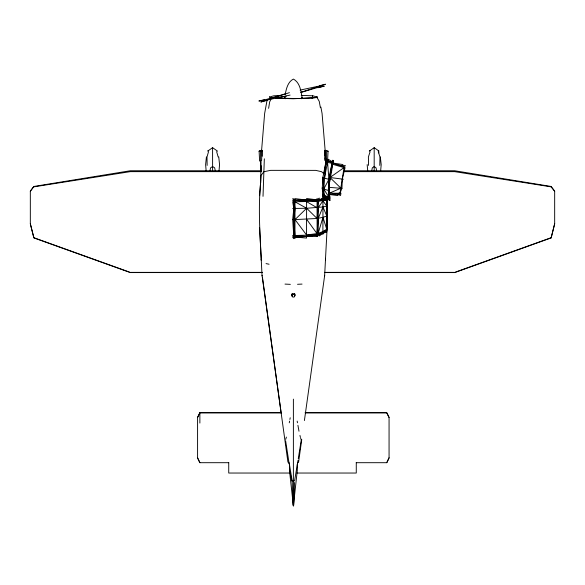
<?xml version="1.0" encoding="UTF-8"?>
<svg xmlns="http://www.w3.org/2000/svg" width="585" height="585" viewBox="0 0 585 585"><rect width="100%" height="100%" fill="white"/><g stroke="black" fill="none" stroke-linecap="round" stroke-linejoin="round"><path stroke-width="0.88" d="M297.312 464.285L297.312 470.311L293.385 505.923L289.458 470.311L289.436 464.285M327.088 199.083L326.796 200.224L317.063 201.313L292.683 201.81L293.816 208.487L292.69 219.594L293.743 235.623L294.95 237.049L306.555 238.066L306.613 198.512L317.063 199.851L326.796 198.885L326.722 231.982C316.156 235.682 304.968 237.086 293.736 237.108L292.617 237.049L293.728 238.702L293.787 198.637L295.008 200.297L294.942 238.643L292.624 235.558L317.107 234.907L318.24 233.159L322.949 217.335L322.942 197.847L326.796 198.885M322.876 234.431L322.949 217.335L326.788 216.026L327.037 199.317L327.008 226.914M326.569 160.604L326.62 150.469L324.865 150.338L324.595 152.319M297.999 460.417L294.621 480.658L293.385 481.404L292.142 480.658L289.224 463.079M322.861 182.6L322.92 177.299L326.437 159.076L327.878 160.831L333.333 163.595L332.697 160.217L332.126 163.31C329.121 175.339 327.344 187.756 329.062 200.121L322.781 195.748L322.262 187.997L322.92 177.299L323.461 177.292M260.661 182.564L261.005 160.941M262.212 156.268L262 150.338L261.612 160.561M326.788 216.026L326.796 200.224L322.942 199.397L318.291 201.203L317.07 207.726L317.136 236.581L306.562 236.472L294.957 235.558L293.809 219.624L295.037 208.465L293.802 201.825L292.683 200.297L317.063 199.851L319.286 198.059L319.293 199.602L318.291 201.203L318.24 233.159L319.366 234.278L319.381 235.938L326.73 230.431L326.788 216.026L322.957 206.966L306.635 208.26L292.697 208.465M379.797 165.401L379.972 156.97L378.239 151.669L379.022 151.076L374.181 147.669L369.34 151.076L370.064 150.601M264.332 158.82L263.023 196.348M325.494 258.307L325.428 260.325L327.147 227.814L327.147 199.046M293.743 505.162L294.533 482.523M341.962 188.348L342.291 179.017L344.009 167.639L345.165 166.915L332.785 163.018L342.898 164.553L342.62 166.023L344.009 167.639L345.018 167.961L342.291 179.017L339.98 193.138L338.13 194.322L329.428 194.505L337.852 195.58L338.13 194.322L341.106 193.269L329.392 193.189L329.231 187.375L341.962 188.348L339.98 193.138L329.428 194.505M327.651 159.281L328.061 151.149L326.62 150.469M324.616 276.032L325.494 259.44M322.986 197.24L322.781 195.748L324.514 198.673L323.768 189.094L325.947 162.103L332.126 163.31C329.947 175.529 327.117 187.917 329.538 200.267L328.931 198.469L322.686 194.315L323.191 194.169M259.645 195.697L261.115 175.273L263.974 171.712L270.57 170.352L315.812 170.381L321.64 171.712L323.578 173.518M329.626 181.993L329.889 178.396M261.605 150.221L264.639 113.483L267.001 100.591M219.039 170.769L219.543 164.582L218.753 156.919M260.42 165.014L260.72 170.937L261.093 166.608M262 150.338L260.544 150.469L260.72 170.937L261.166 165.723M380.652 170.769L381.201 164.582L380.316 156.919M260.661 182.425C258.161 207.631 259.937 233.042 261.21 258.263L261.268 260.281L259.608 227.814M206.417 156.919L205.627 164.582L206.132 170.769M292.69 219.594L295.023 219.587L306.562 235.009L316.997 233.59L318.298 218.242L322.957 206.966L326.796 206.103L327.073 203.982M330.269 200.399L328.807 196.991L323.768 189.094L328.902 179.383L327.578 162.301L326.211 160.751L333.64 162.103L333.179 160.319L332.602 163.42C332.046 175.003 326.364 187.39 330.137 198.754L324.39 197.043L322.686 194.315M326.766 228.925L327.066 226.6L327.066 228.26M260.72 170.937L261.078 168.326M301.75 439.503L298.591 462.084L297.948 462.815M304.405 420.542L324.69 275.294M327.044 213.086L326.737 229.203L322.891 231.543L317.136 236.581M298.277 458.647L301.253 440.022L300.566 437.821M268.61 108.335L269.67 101.849L270.862 99.516M324.046 173.716L324.339 171.931M324.631 170.14L325.947 162.103M284.602 98.192L284.873 96.569M285.268 94.141C286.336 88.62 287.886 81.82 293.392 79.077C300.149 82.624 301.019 91.531 302.182 98.192L301.516 98.748M289.275 422.809L289.582 421.127M289.889 419.445L290.197 417.763M324.609 152.356L324.865 150.338L325.158 160.509L325.56 160.509L325.925 164.853M330.108 179.668L324.404 178.132L328.148 159.237L332.426 161.818L332.602 163.42L329.37 179.507L328.741 190.586L330.02 197.277L324.273 195.573L322.262 187.997L322.796 187.902M371.819 170.337L372.316 167.873L374.181 166.498L376.038 167.866L376.557 170.337M210.022 170.337L210.556 167.88L212.611 166.491L214.658 167.866L215.192 170.337M324.397 272.581L454.706 272.581L551.136 237.905L554.668 223.682M551.136 237.905L554.668 223.887L554.668 191.09L551.136 186.461L454.706 170.754L344.441 170.754M312.105 98.412L312.785 95.801L316.229 96.759L315.834 97.549L313.129 97.922L297.926 98.558L277.37 98.112M208.531 151.669L207.002 156.97L207.141 165.401M285.721 439.291L286.401 437.09M327.929 151.552L328.061 151.149M370.13 151.669L368.389 156.97L368.565 165.401M293.385 505.923L293.56 480.687M261.744 151.727L262.299 150.338M291.886 295.71L292.325 293.919L291.886 295.71L292.325 296.734L293.392 297.158L294.452 296.734L294.898 295.71L294.452 293.919L294.898 295.71M291.601 294.906L292.127 293.685M281.604 412.615L199.873 412.615L197.584 417.39L197.584 458.011L199.873 462.698L228.728 462.698M320.404 107.728L319.242 101.344L317.048 97.571L317.465 96.752L316.463 96.401M389.062 457.748L386.773 462.698L356.272 462.698M386.773 462.698L389.062 458.011L389.062 417.39L386.773 412.615L305.187 412.615M197.584 417.507L199.873 412.915L281.604 412.915M261.517 170.754L130.294 170.754L33.864 186.461L30.332 191.09L30.332 223.887L33.864 237.905L130.294 272.581L262.431 272.581M30.332 191.295L33.864 186.461M269.517 96.393L269.546 97.549L271.659 97.958M326.796 206.103L322.949 200.801L318.306 207.565L317.063 218.483L306.635 208.26L295.023 219.587L317.063 218.483L322.949 217.335L326.737 229.203L327 226.497L326.73 230.431L316.997 233.59L306.635 219.28M259.608 161.087L259.111 151.149L260.544 150.469M259.404 151.149L262.204 150.455M218.168 156.97L216.64 151.669L217.43 151.076L212.589 147.669L207.741 151.076L208.472 150.601M329.392 193.189L340.901 188.173L329.955 177.504L344.009 167.639L332.543 164.246L342.62 166.023L345.406 165.379M326.562 230.475C317.253 237.027 305.18 236.157 294.372 236.969L294.372 200.202L316.543 199.807L326.562 198.907M322.942 197.847L317.063 201.313L295.008 198.622L295.008 200.297L306.62 201.664L317.07 207.726L317.055 198.322M292.325 294.679L293.392 294.255L294.452 294.679M455.561 272.062L551.136 237.707M300.712 92.401L325.443 84.225L319.629 85.703M267.25 100.342L260.83 102.002L289.429 92.649M301.195 92.379L317.311 87.596L324.287 86.134L317.845 87.743M265.173 99.779L285.634 93.732M264.705 99.611L258.877 101.022L264.318 100.035M267.637 99.925L290.094 95.07M300.076 90.097L320.17 85.841M277.509 97.695L286.299 96.145M33.864 186.856L130.294 171.646L261.517 171.646M317.048 97.571L293.18 98.77L275.623 98.126M297.524 284.288L302.036 284.091M281.122 95.45L273.773 95.801L270.431 96.759L270.745 97.534L272.749 97.922M344.441 171.646L454.706 171.646L551.136 186.856L554.668 191.295M130.294 272.369L262.431 272.369M324.397 272.369L454.706 272.369M305.187 412.915L386.773 412.915L389.062 417.507M289.765 473.038L228.728 473.038L228.728 462.428M297.056 473.038L356.272 473.038L356.272 462.428M301.209 95.37L312.785 95.801M340.909 194.388L338.13 194.322L340.697 195.624M324.967 150.455L326.445 150.513M326.445 160.634L325.355 160.509L325.158 150.411M285.005 284.091L290.336 284.354M329.955 177.504L343.358 179.222M329.472 190.732L323.768 189.094L322.262 187.997L322.664 190.644M266.051 263.616L269.063 264.223M326.211 160.751L326.854 160.955M30.332 223.682L33.864 237.707L129.439 272.062M306.635 208.26L295.015 201.803L292.675 198.629M324.404 178.132L322.92 177.299L323.768 189.094M289.29 463.327L287.922 462.055L262.468 277.385M197.584 457.748L199.873 462.698M294.657 293.685L295.184 294.906M259.111 151.149L259.228 151.552M293.209 480.687L293.37 481.243M378.298 150.601L378.978 152.992M299.951 435.416L300.339 437.09M289.458 470.311L292.237 482.523L293.026 505.162M326.437 159.076L326.715 160.327M320.88 107.055L322.072 113.483L325.128 150.221M297.173 421.127L297.472 422.809M297.926 425.332L298.986 431.225M285.634 440.914L289.217 464.124M262.036 275.286L281.063 412.381M367.161 164.582L367.709 170.769M325.552 160.561L325.852 164.019M324.66 153.226L324.843 155.954M324.967 157.774L325.158 160.509M261.232 259.44L262.073 275.974M551.136 186.461L551.136 186.856M374.181 147.683L374.181 171.442M294.452 295.966L294.452 296.734M293.392 293.495L293.392 294.255M293.385 399.131L293.385 481.404M292.325 295.966L292.325 296.734M212.589 147.683L212.611 171.442M199.873 412.615L199.873 423.072M285.275 98.748A8.812 1.462 0 0 1 285.268 97.629M301.546 97.622A8.812 1.462 0 0 1 302.226 98.178"/></g></svg>
